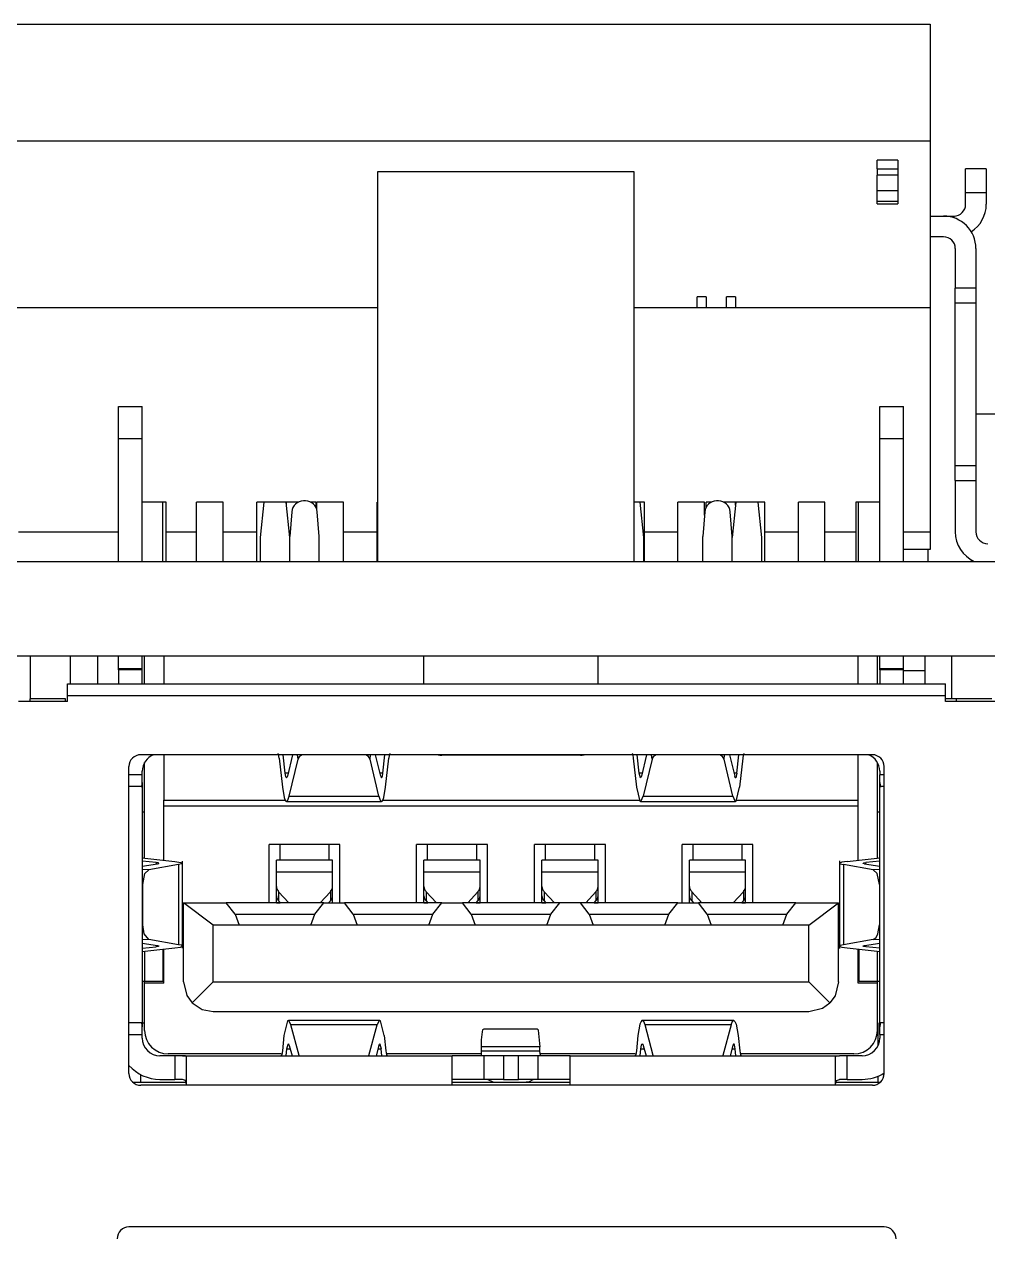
# Model space of a CAD drawing. Header units: millimetres. Extents: x 239 to 841, y 198 to 536.
# Drawn here: x 400.5 to 416.83, y 268.57 to 289.15 of the extents above; entities that cross this region are included whole.
import ezdxf

# ---------------------------------------------------------------- set-up
doc = ezdxf.new("R2010")
doc.units = ezdxf.units.MM

msp = doc.modelspace()

# ---------------------------------------------------------------- linework, layer by layer
for p, q in [((342.856, 289.148), (415.856, 289.148)), ((415.856, 289.148), (415.856, 287.168)), ((415.856, 287.168), (342.856, 287.168)), ((415.856, 287.168), (415.856, 284.348)), ((414.956, 286.698), (414.956, 286.848)), ((415.306, 286.848), (414.956, 286.848)), ((415.306, 286.848), (415.306, 286.698)), ((406.486, 286.648), (406.486, 280.048)), ((410.836, 286.648), (406.486, 286.648)), ((410.836, 280.048), (410.836, 286.648)), ((414.956, 286.698), (414.956, 286.594)), ((414.956, 286.698), (415.306, 286.698)), ((415.306, 286.698), (415.306, 286.594)), ((416.456, 286.298), (416.456, 286.698)), ((416.806, 286.698), (416.456, 286.698)), ((416.806, 286.698), (416.806, 286.298)), ((414.956, 286.334), (414.956, 286.594)), ((415.306, 286.594), (414.956, 286.594)), ((415.306, 286.594), (415.306, 286.334)), ((414.956, 286.148), (414.956, 286.334)), ((414.956, 286.334), (415.306, 286.334)), ((415.306, 286.334), (415.306, 286.148)), ((416.456, 286.098), (416.456, 286.298)), ((416.456, 286.298), (416.806, 286.298)), ((416.806, 286.298), (416.806, 286.098)), ((414.956, 286.108), (414.956, 286.148)), ((415.306, 286.148), (414.956, 286.148)), ((414.956, 286.108), (415.306, 286.108)), ((415.306, 286.148), (415.306, 286.108)), ((415.856, 285.898), (416.081, 285.898)), ((416.08, 285.898), (416.256, 285.898)), ((416.256, 285.898), (416.256, 285.869)), ((416.081, 285.548), (415.856, 285.548)), ((416.281, 285.348), (416.281, 284.677)), ((416.631, 285.348), (416.631, 284.677)), ((416.281, 284.431), (416.281, 284.677)), ((416.631, 284.677), (416.281, 284.677)), ((416.631, 284.677), (416.631, 284.431)), ((412.056, 284.528), (411.906, 284.528)), ((411.906, 284.348), (411.906, 284.528)), ((412.056, 284.528), (412.056, 284.348)), ((412.556, 284.528), (412.406, 284.528)), ((412.406, 284.348), (412.406, 284.528)), ((412.556, 284.528), (412.556, 284.348)), ((416.281, 281.665), (416.281, 284.431)), ((416.281, 284.431), (416.631, 284.431)), ((416.631, 284.431), (416.631, 281.665)), ((393.261, 284.348), (406.485, 284.348)), ((410.836, 284.348), (415.856, 284.348)), ((415.856, 284.348), (415.856, 280.548)), ((402.101, 282.126), (402.101, 282.672)), ((402.101, 282.672), (402.501, 282.672)), ((402.501, 282.126), (402.501, 282.672)), ((415.001, 282.126), (415.001, 282.672)), ((415.001, 282.672), (415.401, 282.672)), ((415.401, 282.126), (415.401, 282.672)), ((416.631, 282.548), (419.599, 282.548)), ((402.101, 280.048), (402.101, 282.126)), ((402.501, 282.126), (402.101, 282.126)), ((402.501, 280.048), (402.501, 282.126)), ((415.001, 280.048), (415.001, 282.126)), ((415.401, 282.126), (415.001, 282.126)), ((415.401, 280.048), (415.401, 282.126)), ((416.631, 281.665), (416.281, 281.665)), ((416.281, 281.419), (416.281, 281.665)), ((416.631, 281.665), (416.631, 281.419)), ((416.281, 281.419), (416.631, 281.419)), ((416.281, 281.419), (416.281, 280.548)), ((416.631, 281.419), (416.631, 280.548)), ((405.267, 281.072), (405.235, 281.072)), ((412.267, 281.072), (412.235, 281.072)), ((402.851, 281.052), (402.501, 281.052)), ((402.906, 281.052), (402.851, 281.052)), ((402.851, 280.048), (402.851, 281.052)), ((402.906, 280.048), (402.906, 281.052)), ((403.871, 281.052), (403.421, 281.052)), ((403.421, 280.048), (403.421, 281.052)), ((403.871, 280.048), (403.871, 281.052)), ((404.561, 281.052), (404.441, 281.052)), ((404.441, 280.048), (404.441, 281.052)), ((404.561, 281.052), (404.501, 280.452)), ((404.941, 281.052), (404.561, 281.052)), ((405.001, 280.452), (404.941, 281.052)), ((404.946, 281.002), (404.946, 281.052)), ((405.148, 281.052), (404.946, 281.052)), ((405.036, 280.889), (405.001, 280.472)), ((405.446, 281.052), (405.354, 281.052)), ((405.446, 280.961), (405.446, 281.052)), ((405.911, 281.052), (405.461, 281.052)), ((405.461, 280.921), (405.461, 281.052)), ((405.501, 280.472), (405.467, 280.889)), ((405.911, 280.048), (405.911, 281.052)), ((406.481, 280.048), (406.481, 281.052)), ((406.486, 281.052), (406.481, 281.052)), ((410.941, 281.052), (410.836, 281.052)), ((411.011, 281.052), (410.941, 281.052)), ((411.001, 280.452), (410.941, 281.052)), ((411.011, 280.048), (411.011, 281.052)), ((412.031, 281.052), (411.581, 281.052)), ((411.581, 280.048), (411.581, 281.052)), ((412.036, 280.889), (412.001, 280.472)), ((412.031, 280.832), (412.031, 281.052)), ((412.056, 280.961), (412.056, 281.052)), ((412.148, 281.052), (412.056, 281.052)), ((412.556, 281.052), (412.354, 281.052)), ((412.501, 280.472), (412.467, 280.889)), ((412.561, 281.052), (412.501, 280.452)), ((412.556, 281.002), (412.556, 281.052)), ((412.941, 281.052), (412.561, 281.052)), ((413.051, 281.052), (412.941, 281.052)), ((413.001, 280.452), (412.941, 281.052)), ((413.051, 280.048), (413.051, 281.052)), ((414.071, 281.052), (413.621, 281.052)), ((413.621, 280.048), (413.621, 281.052)), ((414.071, 280.048), (414.071, 281.052)), ((414.641, 281.052), (414.596, 281.052)), ((414.596, 281.052), (414.596, 280.048)), ((414.641, 280.048), (414.641, 281.052)), ((415.001, 281.052), (414.641, 281.052)), ((400.401, 280.548), (402.101, 280.548)), ((402.906, 280.548), (403.421, 280.548)), ((403.871, 280.548), (404.441, 280.548)), ((404.501, 280.452), (404.501, 280.048)), ((405.001, 280.048), (405.001, 280.472)), ((405.501, 280.048), (405.501, 280.472)), ((405.911, 280.548), (406.481, 280.548)), ((411.001, 280.048), (411.001, 280.452)), ((411.011, 280.548), (411.581, 280.548)), ((412.001, 280.048), (412.001, 280.472)), ((412.501, 280.048), (412.501, 280.472)), ((413.001, 280.048), (413.001, 280.452)), ((413.051, 280.548), (413.621, 280.548)), ((414.071, 280.548), (414.596, 280.548)), ((415.401, 280.548), (415.856, 280.548)), ((415.856, 280.548), (415.856, 280.248)), ((415.856, 280.248), (415.401, 280.248)), ((415.821, 280.048), (415.821, 280.248)), ((333.795, 280.048), (428.916, 280.048)), ((416.549, 280.075), (416.549, 280.048)), ((333.795, 278.448), (420.198, 278.448)), ((400.602, 278.448), (400.602, 277.722)), ((401.284, 277.972), (401.284, 278.448)), ((401.741, 278.448), (401.741, 277.972)), ((402.101, 278.231), (402.101, 278.448)), ((402.501, 278.231), (402.501, 278.448)), ((402.541, 277.972), (402.541, 278.448)), ((402.866, 278.448), (402.866, 277.972)), ((407.276, 277.972), (407.276, 278.448)), ((410.226, 277.972), (410.226, 278.448)), ((414.636, 277.972), (414.636, 278.448)), ((414.961, 277.972), (414.961, 278.448)), ((415.001, 278.231), (415.001, 278.448)), ((415.401, 278.231), (415.401, 278.448)), ((415.762, 278.448), (415.762, 277.972)), ((416.219, 278.448), (416.219, 277.722)), ((402.101, 278.213), (402.101, 278.231)), ((402.101, 278.231), (402.501, 278.231)), ((402.101, 278.213), (402.101, 277.972)), ((402.501, 278.213), (402.101, 278.213)), ((402.501, 278.213), (402.501, 278.231)), ((402.501, 277.972), (402.501, 278.213)), ((415.001, 278.213), (415.001, 278.231)), ((415.001, 278.231), (415.401, 278.231)), ((415.001, 278.213), (415.001, 277.972)), ((415.401, 278.213), (415.001, 278.213)), ((415.401, 278.213), (415.401, 278.231)), ((415.762, 278.194), (415.401, 278.194)), ((401.236, 277.772), (401.236, 277.972)), ((401.236, 277.972), (416.116, 277.972)), ((416.116, 277.772), (416.116, 277.972)), ((401.236, 277.672), (400.401, 277.672)), ((400.602, 277.672), (400.602, 277.722)), ((401.202, 277.672), (401.202, 277.722)), ((416.116, 277.772), (401.236, 277.772)), ((401.236, 277.672), (401.236, 277.772)), ((416.116, 277.672), (416.116, 277.772)), ((416.951, 277.672), (416.116, 277.672)), ((416.301, 277.672), (416.301, 277.722)), ((414.876, 276.772), (402.476, 276.772)), ((402.866, 276.772), (402.866, 276.002)), ((404.923, 276.462), (404.89, 276.772)), ((405.047, 276.772), (404.961, 276.411)), ((405.141, 276.699), (405.134, 276.772)), ((406.362, 276.699), (406.368, 276.772)), ((406.542, 276.411), (406.456, 276.772)), ((406.58, 276.462), (406.613, 276.772)), ((409.926, 276.762), (407.576, 276.762)), ((408.171, 276.762), (408.171, 276.772)), ((409.331, 276.772), (409.331, 276.762)), ((410.923, 276.462), (410.89, 276.772)), ((411.047, 276.772), (410.961, 276.411)), ((411.141, 276.699), (411.134, 276.772)), ((412.362, 276.699), (412.368, 276.772)), ((412.456, 276.772), (412.542, 276.411)), ((412.58, 276.462), (412.613, 276.772)), ((414.636, 276.002), (414.636, 276.772)), ((402.276, 271.372), (402.276, 276.572)), ((402.541, 275.022), (402.541, 276.642)), ((404.824, 276.712), (404.877, 276.221)), ((404.99, 276.068), (405.141, 276.699)), ((406.512, 276.068), (406.362, 276.699)), ((406.625, 276.221), (406.678, 276.712)), ((410.824, 276.712), (410.877, 276.221)), ((411.141, 276.699), (410.99, 276.068)), ((412.512, 276.068), (412.362, 276.699)), ((412.678, 276.712), (412.625, 276.221)), ((414.961, 275.022), (414.961, 276.642)), ((415.076, 271.372), (415.076, 276.572)), ((402.501, 276.432), (402.276, 276.432)), ((402.501, 276.432), (402.501, 276.492)), ((402.501, 276.3), (402.501, 276.432)), ((404.973, 276.462), (404.923, 276.462)), ((406.58, 276.462), (406.53, 276.462)), ((410.973, 276.462), (410.923, 276.462)), ((412.58, 276.462), (412.53, 276.462)), ((415.001, 276.492), (415.001, 276.432)), ((415.076, 276.432), (415.001, 276.432)), ((415.001, 276.3), (415.001, 276.432)), ((402.48, 276.232), (402.276, 276.232)), ((402.501, 276.3), (402.501, 272.164)), ((415.001, 272.164), (415.001, 276.3)), ((415.076, 276.232), (415.022, 276.232)), ((402.866, 275.902), (402.866, 276.002)), ((402.866, 276.002), (404.937, 276.002)), ((404.946, 275.982), (406.557, 275.982)), ((404.99, 276.068), (406.512, 276.068)), ((406.566, 276.002), (410.938, 276.002)), ((410.946, 275.982), (412.557, 275.982)), ((410.99, 276.068), (412.512, 276.068)), ((412.564, 276.002), (414.636, 276.002)), ((414.636, 275.902), (414.636, 276.002)), ((402.541, 275.797), (402.501, 275.797)), ((402.866, 274.986), (402.866, 275.902)), ((414.636, 275.902), (402.866, 275.902)), ((414.636, 274.986), (414.636, 275.902)), ((415.001, 275.797), (414.961, 275.797)), ((404.651, 274.262), (404.651, 275.252)), ((405.851, 275.252), (404.651, 275.252)), ((404.831, 275.252), (404.831, 274.987)), ((405.671, 274.987), (405.671, 275.252)), ((405.851, 274.262), (405.851, 275.252)), ((407.151, 274.262), (407.151, 275.252)), ((408.351, 275.252), (407.151, 275.252)), ((407.331, 275.252), (407.331, 274.987)), ((408.171, 274.987), (408.171, 275.252)), ((408.351, 274.262), (408.351, 275.252)), ((409.151, 274.262), (409.151, 275.252)), ((410.351, 275.252), (409.151, 275.252)), ((409.331, 275.252), (409.331, 274.987)), ((410.171, 274.987), (410.171, 275.252)), ((410.351, 274.262), (410.351, 275.252)), ((411.651, 274.262), (411.651, 275.252)), ((412.851, 275.252), (411.651, 275.252)), ((411.831, 275.252), (411.831, 274.987)), ((412.671, 274.987), (412.671, 275.252)), ((412.851, 274.262), (412.851, 275.252)), ((402.739, 274.944), (402.501, 274.97)), ((402.501, 274.882), (402.76, 274.926)), ((402.543, 275.022), (403.055, 274.965)), ((403.117, 274.91), (402.612, 274.824)), ((402.739, 274.944), (402.739, 274.922)), ((403.117, 274.91), (403.117, 273.554)), ((403.181, 273.497), (403.181, 274.968)), ((405.726, 274.987), (404.776, 274.987)), ((404.776, 274.785), (404.776, 274.987)), ((405.726, 274.785), (405.726, 274.987)), ((408.226, 274.987), (407.276, 274.987)), ((407.276, 274.785), (407.276, 274.987)), ((408.226, 274.785), (408.226, 274.987)), ((410.226, 274.987), (409.276, 274.987)), ((409.276, 274.785), (409.276, 274.987)), ((410.226, 274.785), (410.226, 274.987)), ((412.726, 274.987), (411.776, 274.987)), ((411.776, 274.785), (411.776, 274.987)), ((412.726, 274.785), (412.726, 274.987)), ((414.321, 274.976), (414.321, 273.489)), ((414.89, 274.824), (414.385, 274.91)), ((414.385, 274.91), (414.385, 273.554)), ((414.447, 274.965), (414.959, 275.022)), ((414.743, 274.926), (415.001, 274.882)), ((415.001, 274.97), (414.763, 274.944)), ((414.763, 274.922), (414.763, 274.944)), ((402.612, 274.824), (402.501, 274.829)), ((405.726, 274.785), (404.776, 274.785)), ((404.776, 274.542), (404.776, 274.785)), ((405.726, 274.542), (405.726, 274.785)), ((408.226, 274.785), (407.276, 274.785)), ((407.276, 274.542), (407.276, 274.785)), ((408.226, 274.542), (408.226, 274.785)), ((410.226, 274.785), (409.276, 274.785)), ((409.276, 274.542), (409.276, 274.785)), ((410.226, 274.542), (410.226, 274.785)), ((412.726, 274.785), (411.776, 274.785)), ((411.776, 274.542), (411.776, 274.785)), ((412.726, 274.542), (412.726, 274.785)), ((415.001, 274.829), (414.89, 274.824)), ((402.509, 274.575), (402.501, 274.575)), ((402.509, 273.889), (402.509, 274.575)), ((404.776, 274.384), (404.776, 274.542)), ((405.726, 274.384), (405.726, 274.542)), ((407.276, 274.384), (407.276, 274.542)), ((408.226, 274.384), (408.226, 274.542)), ((409.276, 274.384), (409.276, 274.542)), ((410.226, 274.384), (410.226, 274.542)), ((411.776, 274.384), (411.776, 274.542)), ((412.726, 274.384), (412.726, 274.542)), ((414.994, 274.575), (414.994, 273.889)), ((415.001, 274.575), (414.994, 274.575)), ((404.776, 274.264), (404.776, 274.384)), ((404.813, 274.452), (404.813, 274.295)), ((404.986, 274.262), (404.813, 274.452)), ((404.813, 274.295), (404.843, 274.262)), ((405.518, 274.264), (405.689, 274.452)), ((405.66, 274.262), (405.689, 274.295)), ((405.689, 274.452), (405.689, 274.295)), ((405.726, 274.264), (405.726, 274.384)), ((407.276, 274.264), (407.276, 274.384)), ((407.313, 274.452), (407.313, 274.295)), ((407.486, 274.262), (407.313, 274.452)), ((407.313, 274.295), (407.343, 274.262)), ((408.018, 274.264), (408.189, 274.452)), ((408.16, 274.262), (408.189, 274.295)), ((408.189, 274.452), (408.189, 274.295)), ((408.226, 274.264), (408.226, 274.384)), ((409.276, 274.264), (409.276, 274.384)), ((409.313, 274.452), (409.313, 274.295)), ((409.486, 274.262), (409.313, 274.452)), ((409.313, 274.295), (409.343, 274.262)), ((410.018, 274.264), (410.189, 274.452)), ((410.16, 274.262), (410.189, 274.295)), ((410.189, 274.452), (410.189, 274.295)), ((410.226, 274.264), (410.226, 274.384)), ((411.776, 274.264), (411.776, 274.384)), ((411.813, 274.452), (411.813, 274.295)), ((411.986, 274.262), (411.813, 274.452)), ((411.813, 274.295), (411.843, 274.262)), ((412.518, 274.264), (412.689, 274.452)), ((412.66, 274.262), (412.689, 274.295)), ((412.689, 274.452), (412.689, 274.295)), ((412.726, 274.264), (412.726, 274.384)), ((403.201, 272.922), (403.201, 274.262)), ((403.201, 274.262), (403.926, 274.262)), ((403.701, 273.882), (403.201, 274.262)), ((405.576, 274.262), (403.926, 274.262)), ((404.076, 274.072), (403.926, 274.262)), ((404.076, 274.072), (405.426, 274.072)), ((404.076, 274.072), (404.143, 273.882)), ((404.776, 274.264), (404.841, 274.264)), ((405.359, 273.882), (405.426, 274.072)), ((405.426, 274.072), (405.576, 274.262)), ((405.518, 274.262), (405.518, 274.264)), ((405.576, 274.262), (405.926, 274.262)), ((405.662, 274.264), (405.726, 274.264)), ((407.576, 274.262), (405.926, 274.262)), ((406.076, 274.072), (405.926, 274.262)), ((406.076, 274.072), (407.426, 274.072)), ((406.076, 274.072), (406.143, 273.882)), ((407.276, 274.264), (407.341, 274.264)), ((407.359, 273.882), (407.426, 274.072)), ((407.426, 274.072), (407.576, 274.262)), ((407.576, 274.262), (407.926, 274.262)), ((409.576, 274.262), (407.926, 274.262)), ((408.076, 274.072), (407.926, 274.262)), ((408.018, 274.262), (408.018, 274.264)), ((408.076, 274.072), (409.426, 274.072)), ((408.076, 274.072), (408.143, 273.882)), ((408.162, 274.264), (408.226, 274.264)), ((409.276, 274.264), (409.341, 274.264)), ((409.359, 273.882), (409.426, 274.072)), ((409.426, 274.072), (409.576, 274.262)), ((409.926, 274.262), (409.576, 274.262)), ((411.576, 274.262), (409.926, 274.262)), ((410.076, 274.072), (409.926, 274.262)), ((410.018, 274.262), (410.018, 274.264)), ((410.076, 274.072), (411.426, 274.072)), ((410.076, 274.072), (410.143, 273.882)), ((410.162, 274.264), (410.226, 274.264)), ((411.359, 273.882), (411.426, 274.072)), ((411.426, 274.072), (411.576, 274.262)), ((411.576, 274.262), (411.926, 274.262)), ((411.776, 274.264), (411.841, 274.264)), ((413.576, 274.262), (411.926, 274.262)), ((412.076, 274.072), (411.926, 274.262)), ((412.076, 274.072), (413.426, 274.072)), ((412.076, 274.072), (412.143, 273.882)), ((412.518, 274.262), (412.518, 274.264)), ((412.662, 274.264), (412.726, 274.264)), ((413.359, 273.882), (413.426, 274.072)), ((413.426, 274.072), (413.576, 274.262)), ((413.576, 274.262), (414.301, 274.262)), ((413.801, 273.882), (414.301, 274.262)), ((414.301, 272.922), (414.301, 274.262)), ((402.501, 273.889), (402.509, 273.889)), ((404.143, 273.882), (403.701, 273.882)), ((403.701, 272.922), (403.701, 273.882)), ((405.359, 273.882), (404.143, 273.882)), ((406.143, 273.882), (405.359, 273.882)), ((407.359, 273.882), (406.143, 273.882)), ((408.143, 273.882), (407.359, 273.882)), ((409.359, 273.882), (408.143, 273.882)), ((410.143, 273.882), (409.359, 273.882)), ((411.359, 273.882), (410.143, 273.882)), ((412.143, 273.882), (411.359, 273.882)), ((413.359, 273.882), (412.143, 273.882)), ((413.801, 273.882), (413.359, 273.882)), ((413.801, 272.922), (413.801, 273.882)), ((414.994, 273.889), (415.001, 273.889)), ((402.612, 273.64), (402.501, 273.635)), ((402.501, 273.582), (402.76, 273.538)), ((402.501, 273.494), (402.739, 273.52)), ((402.543, 273.443), (403.055, 273.499)), ((403.117, 273.554), (402.612, 273.64)), ((402.739, 273.542), (402.739, 273.52)), ((402.851, 273.477), (402.851, 272.932)), ((402.866, 272.902), (402.866, 273.478)), ((414.89, 273.64), (414.385, 273.554)), ((414.447, 273.499), (414.959, 273.443)), ((414.636, 272.902), (414.636, 273.478)), ((414.651, 272.932), (414.651, 273.477)), ((414.743, 273.538), (415.001, 273.582)), ((414.763, 273.52), (414.763, 273.542)), ((415.001, 273.494), (414.763, 273.52)), ((415.001, 273.635), (414.89, 273.64)), ((402.545, 272.932), (402.545, 273.442)), ((414.958, 273.442), (414.958, 272.932)), ((402.545, 272.932), (402.501, 272.932)), ((402.541, 272.902), (402.541, 272.932)), ((402.866, 272.902), (402.541, 272.902)), ((402.541, 272.102), (402.541, 272.902)), ((402.851, 272.932), (402.545, 272.932)), ((403.701, 272.922), (403.348, 272.569)), ((403.701, 272.922), (413.801, 272.922)), ((414.155, 272.569), (413.801, 272.922)), ((414.961, 272.902), (414.636, 272.902)), ((414.958, 272.932), (414.651, 272.932)), ((415.001, 272.932), (414.958, 272.932)), ((414.961, 272.902), (414.961, 272.932)), ((414.961, 272.102), (414.961, 272.902)), ((402.48, 272.232), (402.276, 272.232)), ((402.541, 272.222), (402.501, 272.222)), ((403.701, 272.422), (413.801, 272.422)), ((406.525, 272.272), (404.978, 272.272)), ((412.525, 272.272), (410.978, 272.272)), ((414.976, 272.222), (414.961, 272.222)), ((414.976, 271.852), (414.976, 272.222)), ((415.076, 272.232), (415.022, 272.232)), ((402.276, 272.032), (402.501, 272.032)), ((402.501, 272.032), (402.501, 272.164)), ((402.501, 271.972), (402.501, 272.032)), ((404.903, 272.016), (404.876, 271.757)), ((406.481, 272.197), (405.022, 272.197)), ((405.163, 271.676), (405.022, 272.197)), ((406.339, 271.676), (406.481, 272.197)), ((406.599, 272.016), (406.627, 271.757)), ((409.201, 272.122), (408.282, 272.122)), ((410.903, 272.016), (410.876, 271.757)), ((412.481, 272.197), (411.022, 272.197)), ((411.163, 271.676), (411.022, 272.197)), ((412.481, 272.197), (412.339, 271.676)), ((412.599, 272.016), (412.627, 271.757)), ((415.001, 272.032), (415.001, 272.164)), ((415.001, 272.032), (415.001, 271.972)), ((415.001, 272.032), (415.076, 272.032)), ((404.992, 271.847), (405.04, 271.672)), ((406.51, 271.847), (406.463, 271.672)), ((408.251, 271.823), (408.251, 271.942)), ((408.251, 271.752), (408.251, 271.823)), ((409.238, 271.823), (408.251, 271.823)), ((409.241, 271.752), (409.238, 271.823)), ((410.992, 271.847), (411.04, 271.672)), ((412.51, 271.847), (412.463, 271.672)), ((403.051, 271.672), (402.801, 271.672)), ((404.857, 271.702), (402.941, 271.702)), ((403.184, 271.672), (403.051, 271.672)), ((403.051, 271.672), (403.051, 271.272)), ((403.184, 271.672), (407.751, 271.672)), ((403.251, 271.172), (403.251, 271.651)), ((404.941, 271.672), (404.953, 271.787)), ((404.953, 271.787), (405.009, 271.787)), ((405.163, 271.672), (405.163, 271.676)), ((406.34, 271.672), (406.339, 271.676)), ((406.494, 271.787), (406.55, 271.787)), ((406.562, 271.672), (406.55, 271.787)), ((408.251, 271.702), (406.645, 271.702)), ((408.297, 271.672), (407.751, 271.672)), ((407.751, 271.172), (407.751, 271.672)), ((408.251, 271.672), (408.251, 271.752)), ((409.241, 271.752), (408.251, 271.752)), ((408.626, 271.672), (408.297, 271.672)), ((408.297, 271.272), (408.297, 271.672)), ((408.877, 271.672), (408.626, 271.672)), ((408.626, 271.672), (408.626, 271.272)), ((408.877, 271.272), (408.877, 271.672)), ((409.205, 271.672), (408.877, 271.672)), ((409.751, 271.672), (409.205, 271.672)), ((409.205, 271.672), (409.205, 271.272)), ((410.857, 271.702), (409.253, 271.702)), ((409.751, 271.672), (414.319, 271.672)), ((409.751, 271.172), (409.751, 271.672)), ((410.941, 271.672), (410.953, 271.787)), ((410.953, 271.787), (411.009, 271.787)), ((411.163, 271.672), (411.163, 271.676)), ((412.34, 271.672), (412.339, 271.676)), ((412.494, 271.787), (412.55, 271.787)), ((412.562, 271.672), (412.55, 271.787)), ((414.561, 271.702), (412.645, 271.702)), ((414.251, 271.172), (414.251, 271.651)), ((414.451, 271.672), (414.319, 271.672)), ((414.701, 271.672), (414.451, 271.672)), ((414.451, 271.272), (414.451, 271.672)), ((402.344, 271.222), (403.247, 271.222)), ((402.476, 271.222), (402.476, 271.352)), ((402.801, 271.272), (403.051, 271.272)), ((403.184, 271.272), (403.051, 271.272)), ((408.297, 271.272), (407.751, 271.272)), ((407.751, 271.222), (409.751, 271.222)), ((408.626, 271.272), (408.297, 271.272)), ((408.53, 271.222), (408.953, 271.222)), ((408.626, 271.272), (408.877, 271.272)), ((409.205, 271.272), (408.877, 271.272)), ((409.751, 271.272), (409.205, 271.272)), ((414.255, 271.222), (415.008, 271.222)), ((414.451, 271.272), (414.319, 271.272)), ((414.451, 271.272), (414.701, 271.272)), ((414.976, 271.222), (414.976, 271.328)), ((414.876, 271.172), (402.476, 271.172)), ((415.076, 268.772), (402.276, 268.772))]:
    msp.add_line(p, q)
for points in [[(415.401, 277.972), (415.401, 278.213)], [(401.202, 277.722), (400.602, 277.722)], [(416.301, 277.722), (416.116, 277.722)], [(416.901, 277.722), (416.301, 277.722)], [(404.824, 276.712), (404.812, 276.776), (404.801, 276.792)], [(405.21, 276.773), (405.159, 276.735), (405.141, 276.699)], [(406.362, 276.699), (406.335, 276.743), (406.292, 276.773)], [(406.701, 276.792), (406.687, 276.766), (406.678, 276.712)], [(410.801, 276.792), (410.808, 276.787), (410.814, 276.772), (410.824, 276.712)], [(411.21, 276.773), (411.159, 276.735), (411.141, 276.699)], [(412.362, 276.699), (412.335, 276.743), (412.292, 276.773)], [(412.701, 276.792), (412.687, 276.766), (412.678, 276.712)], [(404.946, 276.382), (404.939, 276.387), (404.933, 276.402), (404.923, 276.462)], [(404.961, 276.411), (404.954, 276.389), (404.95, 276.384), (404.946, 276.382)], [(406.542, 276.411), (406.549, 276.389), (406.553, 276.384), (406.557, 276.382)], [(406.557, 276.382), (406.571, 276.408), (406.58, 276.462)], [(410.961, 276.411), (410.951, 276.385), (410.947, 276.382), (410.943, 276.383), (410.923, 276.462)], [(412.58, 276.462), (412.559, 276.383), (412.556, 276.382), (412.552, 276.385), (412.542, 276.411)], [(402.48, 276.232), (402.49, 276.236), (402.497, 276.249), (402.501, 276.3)], [(404.877, 276.221), (404.908, 276.045), (404.926, 275.998), (404.936, 275.986), (404.946, 275.982)], [(406.557, 275.982), (406.567, 275.986), (406.576, 275.998), (406.595, 276.045), (406.625, 276.221)], [(410.877, 276.221), (410.937, 275.986), (410.948, 275.982), (410.959, 275.989), (410.99, 276.068)], [(412.512, 276.068), (412.544, 275.989), (412.555, 275.982), (412.566, 275.986), (412.625, 276.221)], [(415.001, 276.3), (415.006, 276.25), (415.012, 276.236), (415.022, 276.232)], [(404.946, 275.982), (404.958, 275.987), (404.969, 276.004), (404.99, 276.068)], [(406.512, 276.068), (406.534, 276.004), (406.545, 275.987), (406.557, 275.982)], [(402.501, 275.032), (402.502, 275.031), (402.504, 275.029), (402.512, 275.027), (402.543, 275.022)], [(402.781, 274.934), (402.781, 274.935), (402.779, 274.936), (402.771, 274.939), (402.739, 274.944)], [(402.76, 274.926), (402.776, 274.93), (402.78, 274.932), (402.781, 274.934)], [(403.055, 274.965), (403.156, 274.948), (403.181, 274.934)], [(403.181, 274.934), (403.177, 274.928), (403.165, 274.922), (403.117, 274.91)], [(414.447, 274.965), (414.356, 274.951), (414.321, 274.935), (414.321, 274.932), (414.323, 274.929), (414.331, 274.924), (414.385, 274.91)], [(414.743, 274.926), (414.725, 274.93), (414.722, 274.932), (414.721, 274.933), (414.721, 274.934), (414.725, 274.937), (414.733, 274.939), (414.763, 274.944)], [(414.959, 275.022), (414.991, 275.027), (414.999, 275.029), (415.001, 275.031), (415.001, 275.032)], [(402.509, 274.575), (402.546, 274.761), (402.612, 274.824)], [(414.994, 274.575), (414.957, 274.761), (414.89, 274.824)], [(402.612, 273.64), (402.532, 273.736), (402.509, 273.889)], [(414.89, 273.64), (414.94, 273.675), (414.97, 273.736), (414.994, 273.889)], [(402.781, 273.531), (402.781, 273.529), (402.779, 273.528), (402.771, 273.525), (402.739, 273.52)], [(402.76, 273.538), (402.776, 273.535), (402.78, 273.533), (402.781, 273.531)], [(403.055, 273.499), (403.149, 273.514), (403.173, 273.522), (403.179, 273.526), (403.181, 273.531)], [(403.181, 273.531), (403.177, 273.537), (403.165, 273.543), (403.117, 273.554)], [(414.385, 273.554), (414.331, 273.54), (414.323, 273.535), (414.321, 273.532), (414.321, 273.529), (414.331, 273.521), (414.356, 273.513), (414.447, 273.499)], [(414.763, 273.52), (414.733, 273.525), (414.721, 273.53), (414.721, 273.531), (414.722, 273.532), (414.724, 273.534), (414.743, 273.538)], [(402.501, 273.432), (402.502, 273.434), (402.504, 273.435), (402.512, 273.438), (402.543, 273.443)], [(414.959, 273.443), (414.991, 273.438), (414.999, 273.435), (415.001, 273.434), (415.001, 273.432)], [(403.201, 272.922), (403.257, 272.693), (403.348, 272.569)], [(414.301, 272.922), (414.243, 272.688), (414.155, 272.569)], [(403.348, 272.569), (403.515, 272.458), (403.701, 272.422)], [(413.801, 272.422), (414.03, 272.478), (414.155, 272.569)], [(402.501, 272.164), (402.497, 272.215), (402.49, 272.228), (402.48, 272.232)], [(405.022, 272.197), (404.988, 272.268), (404.977, 272.272), (404.965, 272.266), (404.903, 272.016)], [(406.599, 272.016), (406.538, 272.266), (406.526, 272.272), (406.515, 272.268), (406.481, 272.197)], [(410.978, 272.272), (410.967, 272.268), (410.956, 272.255), (410.936, 272.205), (410.903, 272.016)], [(411.022, 272.197), (411, 272.253), (410.989, 272.267), (410.978, 272.272)], [(412.481, 272.197), (412.505, 272.257), (412.525, 272.272)], [(412.525, 272.272), (412.546, 272.255), (412.566, 272.205), (412.599, 272.016)], [(415.022, 272.232), (415.012, 272.228), (415.006, 272.215), (415.001, 272.164)], [(408.251, 271.942), (408.265, 272.075), (408.273, 272.109), (408.277, 272.118), (408.281, 272.122)], [(409.201, 272.122), (409.204, 272.12), (409.206, 272.117), (409.211, 272.104), (409.238, 271.823)], [(404.953, 271.787), (404.974, 271.871), (404.978, 271.873), (404.982, 271.871), (404.992, 271.847)], [(406.51, 271.847), (406.521, 271.871), (406.525, 271.872), (406.529, 271.87), (406.55, 271.787)], [(410.953, 271.787), (410.964, 271.851), (410.97, 271.867), (410.978, 271.872)], [(410.978, 271.872), (410.981, 271.871), (410.985, 271.866), (410.992, 271.847)], [(412.525, 271.872), (412.521, 271.871), (412.518, 271.866), (412.51, 271.847)], [(412.55, 271.787), (412.537, 271.855), (412.525, 271.872)], [(403.251, 271.651), (403.247, 271.661), (403.234, 271.668), (403.184, 271.672)], [(404.876, 271.757), (404.865, 271.693), (404.859, 271.677), (404.851, 271.672)], [(406.627, 271.757), (406.639, 271.689), (406.651, 271.672)], [(409.251, 271.672), (409.251, 271.672), (409.25, 271.673), (409.249, 271.677), (409.241, 271.752)], [(410.876, 271.757), (410.865, 271.693), (410.859, 271.677), (410.851, 271.672)], [(412.627, 271.757), (412.639, 271.689), (412.651, 271.672)], [(414.319, 271.672), (414.269, 271.667), (414.256, 271.661), (414.251, 271.651)], [(403.251, 271.172), (403.247, 271.226), (403.235, 271.255), (403.184, 271.272)], [(408.357, 271.271), (408.442, 271.232), (408.53, 271.222)], [(408.953, 271.222), (409.062, 271.238), (409.126, 271.271)], [(414.251, 271.172), (414.256, 271.226), (414.268, 271.255), (414.319, 271.272)]]:
    msp.add_lwpolyline(points)
for centre, radius, start, end in [((416.256, 286.098), 0.2, 270, 360), ((416.256, 286.098), 0.55, 302.4295, 0), ((416.081, 285.348), 0.55, 0, 90), ((416.081, 285.348), 0.2, 360, 90), ((405.235, 280.872), 0.2, 90, 175.2364), ((405.267, 280.872), 0.2, 4.7636, 90), ((412.235, 280.872), 0.2, 90, 175.2364), ((412.267, 280.872), 0.2, 4.7636, 90), ((416.831, 280.548), 0.55, 180, 245.3794), ((416.831, 280.548), 0.2, 180, 270), ((402.476, 276.572), 0.2, 90, 180), ((402.801, 276.492), 0.3, 111.0403, 180), ((407.576, 276.962), 0.2, 251.8045, 270), ((409.926, 276.962), 0.2, 270, 288.9661), ((414.701, 276.492), 0.3, 0, 68.9597), ((414.876, 276.572), 0.2, 360, 90), ((402.941, 272.102), 0.4, 180, 270), ((414.561, 272.102), 0.4, 270, 0), ((402.801, 271.972), 0.3, 180, 270), ((414.701, 271.972), 0.3, 270, 0), ((402.801, 271.972), 0.7, 221.4098, 270), ((402.476, 271.372), 0.2, 180, 270), ((414.701, 271.972), 0.7, 270, 302.393), ((414.876, 271.372), 0.2, 270, 360), ((402.276, 268.572), 0.2, 90, 180), ((415.076, 268.572), 0.2, 360, 90)]:
    msp.add_arc(centre, radius, start, end)
for centre, start_param, end_param in [((404.976, 274.542), 0, 0.616435), ((405.526, 274.542), 2.525158, 3.141593), ((407.476, 274.542), 0, 0.616435), ((408.026, 274.542), 2.525158, 3.141593), ((409.476, 274.542), 0, 0.616435), ((410.026, 274.542), 2.525158, 3.141593), ((411.976, 274.542), 0, 0.616435), ((412.526, 274.542), 2.525158, 3.141593), ((404.976, 274.384), 0, 0.616435), ((405.526, 274.384), 2.525158, 3.141593), ((407.476, 274.384), 0, 0.616435), ((408.026, 274.384), 2.525158, 3.141593), ((409.476, 274.384), 0, 0.616435), ((410.026, 274.384), 2.525158, 3.141593), ((411.976, 274.384), 0, 0.616435), ((412.526, 274.384), 2.525158, 3.141593)]:
    msp.add_ellipse(centre, major_axis=(-0.2, 0), ratio=0.777146, start_param=start_param, end_param=end_param)

doc.saveas('drawing.dxf')
